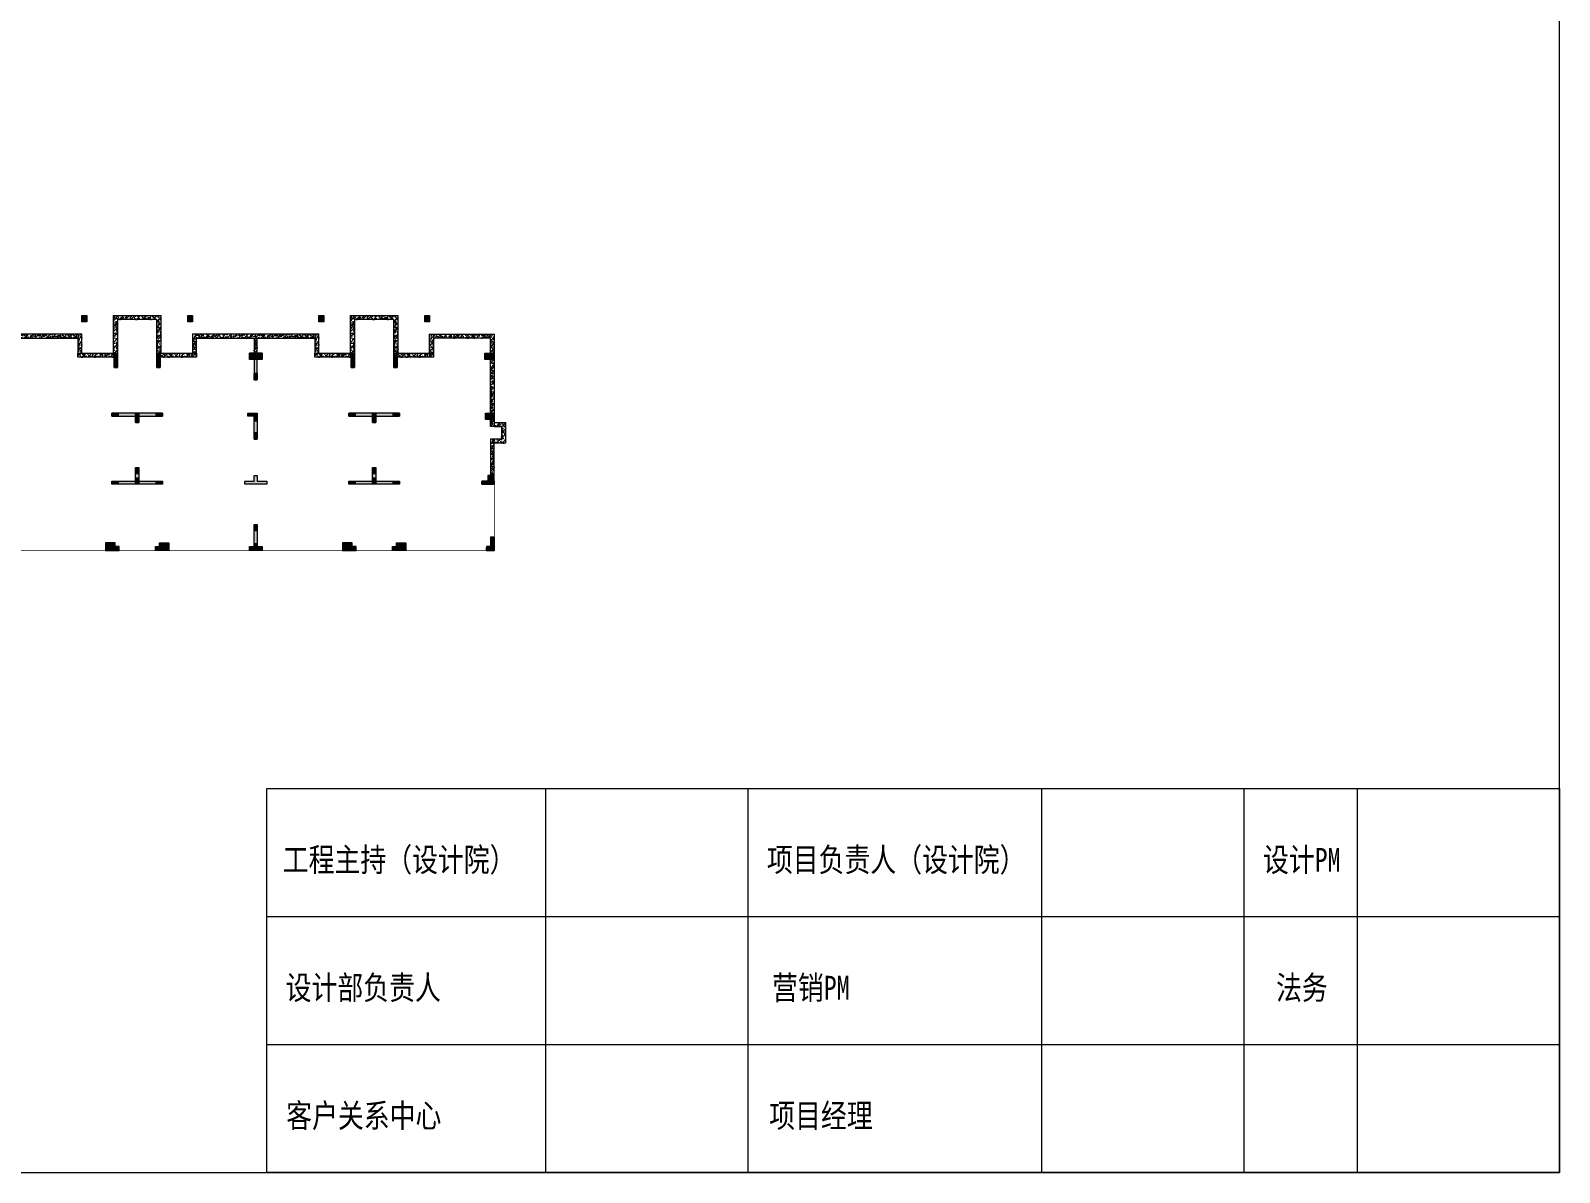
# Model space of a CAD drawing. Extents: x -264757 to 1033689, y 4049843 to 4347093.
# Drawn here: x -10533 to 86229, y 4049843 to 4122128 of the extents above; entities that cross this region are included whole.
import ezdxf

# ---------------------------------------------------------------- set-up
doc = ezdxf.new("R2010")
doc.units = 0
doc.header["$LTSCALE"] = 1000
doc.header["$MEASUREMENT"] = 0
doc.linetypes.add('DASH', pattern=[0.35, 0.25, -0.1])
doc.layers.add('无关图层', color=8, linetype='Continuous', lineweight=0)
doc.layers.add('车位归属楼栋范围线', color=7, linetype='Continuous', true_color=0x19e6c7)
doc.styles.add('黑体', font='simhei.ttf')
pattern_1 = [(50, (-26382.83, 4089208.94), (358.63, -31.376), [37.5, -412.5]), (355, (-26382.83, 4089208.94), (-69.3757, 376.096), [30, -330]), (100.4514, (-26352.94, 4089206.33), (289.2547, 344.7198), [31.87, -350.571]), (46.1842, (-26382.83, 4089308.94), (533.6205, -82.7595), [56.25, -618.75]), (96.6356, (-26338.36, 4089302.05), (467.3314, 487.059), [47.805, -525.8565]), (351.1842, (-26382.8, 4089308.94), (467.331, 487.059), [45, -495]), (21, (-26332.83, 4089283.94), (298.4535, -201.3094), [37.5, -412.5]), (326, (-26332.83, 4089283.94), (121.6577, 362.575), [30, -330]), (71.4514, (-26307.96, 4089267.17), (420.1113, 161.2652), [31.87, -350.571]), (37.5, (-26382.83, 4089208.94), (6.07993, 166.44693), [0, -326, 0, -335, 0, -331.25]), (7.5, (-26382.83, 4089208.94), (131.5348, 197.20586), [0, -191, 0, -318.5, 0, -126.25]), (327.5, (-26494.33, 4089208.94), (266.9112, -11.27744), [0, -125, 0, -390, 0, -517.5]), (317.5, (-26544.33, 4089208.94), (291.5931, 50.0525), [0, -162.5, 0, -259, 0, -367.5]), (45, (-26382.83, 4089208.94), (-176.7767, 176.7767), [])]
pattern_2 = [(50, (-765047.4, 3960926.72), (358.63009, -31.37607), [37.5, -412.5]), (355, (-765047.4, 3960926.72), (-69.37567, 376.09607), [30, -330]), (100.4514, (-765017.5, 3960924.1), (289.25469, 344.71977), [31.8701, -350.57106]), (46.1842, (-765047.4, 3961026.7), (533.62052, -82.7595), [56.25, -618.75]), (96.6356, (-765002.9, 3961019.8), (467.33135, 487.05894), [47.80514, -525.8565]), (351.1842, (-765047.4, 3961026.7), (467.33097, 487.0593), [45, -495]), (21, (-764997.4, 3961001.72), (298.45353, -201.30945), [37.5, -412.5]), (326, (-764997.4, 3961001.72), (121.65767, 362.57502), [30, -330]), (71.4514, (-764972.52, 3960984.94), (420.11131, 161.26525), [31.8701, -350.57106]), (37.5, (-765047.39, 3960926.72), (6.079928, 166.446927), [0, -326, 0, -335, 0, -331.25]), (7.5, (-765047.39, 3960926.72), (131.53477, 197.205856), [0, -191, 0, -318.5, 0, -126.25]), (327.5, (-765158.89, 3960926.72), (266.911218, -11.277436), [0, -125, 0, -390, 0, -517.5]), (317.5, (-765208.9, 3960926.72), (291.593085, 50.05249), [0, -162.5, 0, -259, 0, -367.5]), (45, (-765047.4, 3960926.72), (-176.776695, 176.776695), [])]

msp = doc.modelspace()

# ---------------------------------------------------------------- hatches: boundary and pattern name
at = {"layer": '无关图层'}
for points in [[(-7282.5, 4104090.1), (-6982.5, 4104090.1), (-6982.5, 4103690.1), (-7282.5, 4103690.1)], [(-582.5, 4104090.1), (-282.5, 4104090.1), (-282.5, 4103690.1), (-582.5, 4103690.1)], [(7717.5, 4104091.2), (8017.5, 4104091.2), (8017.5, 4103691.2), (7717.5, 4103691.2)], [(14417.5, 4104091.2), (14717.5, 4104091.2), (14717.5, 4103691.2), (14417.5, 4103691.2)], [(-5232.9, 4101708.9), (-5032.9, 4101708.9), (-5032.9, 4100808.9), (-5232.9, 4100808.9)], [(-2532.7, 4101708.9), (-2332.7, 4101708.9), (-2332.7, 4100808.9), (-2532.7, 4100808.9)], [(3317.3, 4101708.9), (4117.3, 4101708.9), (4117.3, 4101308.9), (3317.3, 4101308.9)], [(9767.1, 4101708.9), (9967.1, 4101708.9), (9967.1, 4100808.9), (9767.1, 4100808.9)], [(12467.3, 4101708.9), (12667.3, 4101708.9), (12667.3, 4100808.9), (12467.3, 4100808.9)], [(18817.3, 4101308.9), (18217.3, 4101308.9), (18217.3, 4101708.9), (18817.3, 4101708.9)], [(3617.5, 4100008.9), (3817.5, 4100008.9), (3817.5, 4100408.9), (3617.5, 4100408.9)], [(3817.5, 4100408.9), (3617.5, 4100408.9), (3617.5, 4100008.9), (3817.5, 4100008.9)], [(3617.5, 4100408.9), (3817.5, 4100408.9), (3817.5, 4100008.9), (3617.5, 4100008.9)], [(3617.5, 4100008.9), (3617.5, 4100408.9), (3817.5, 4100408.9), (3817.5, 4100008.9)], [(-4982.3, 4097708.9), (-5382.3, 4097708.9), (-5382.3, 4097908.9), (-4982.3, 4097908.9)], [(-4982.3, 4097708.9), (-5382.3, 4097708.9), (-5382.3, 4097908.9), (-4982.3, 4097908.9)], [(-4982.3, 4097708.9), (-5382.3, 4097708.9), (-5382.3, 4097908.9), (-4982.3, 4097908.9)], [(-3882.5, 4097308.9), (-3882.5, 4097908.9), (-3682.5, 4097908.9), (-3682.5, 4097308.9)], [(-2582.3, 4097908.9), (-2182.3, 4097908.9), (-2182.3, 4097708.9), (-2582.3, 4097708.9)], [(-2582.3, 4097908.9), (-2182.3, 4097908.9), (-2182.3, 4097708.9), (-2582.3, 4097708.9)], [(-2582.3, 4097908.9), (-2182.3, 4097908.9), (-2182.3, 4097708.9), (-2582.3, 4097708.9)], [(3217.3, 4097908.9), (3817.3, 4097908.9), (3817.3, 4097408.9), (3617.3, 4097408.9), (3617.3, 4097708.9), (3217.3, 4097708.9)], [(10017.7, 4097708.9), (9617.7, 4097708.9), (9617.7, 4097908.9), (10017.7, 4097908.9)], [(10017.7, 4097708.9), (9617.7, 4097708.9), (9617.7, 4097908.9), (10017.7, 4097908.9)], [(10017.7, 4097708.9), (9617.7, 4097708.9), (9617.7, 4097908.9), (10017.7, 4097908.9)], [(11117.5, 4097308.9), (11117.5, 4097908.9), (11317.5, 4097908.9), (11317.5, 4097308.9)], [(12417.7, 4097908.9), (12817.7, 4097908.9), (12817.7, 4097708.9), (12417.7, 4097708.9)], [(12417.7, 4097908.9), (12817.7, 4097908.9), (12817.7, 4097708.9), (12417.7, 4097708.9)], [(12417.7, 4097908.9), (12817.7, 4097908.9), (12817.7, 4097708.9), (12417.7, 4097708.9)], [(18267.3, 4097508.9), (18267.3, 4097908.9), (18817.3, 4097908.9), (18817.3, 4097508.9), (18567.5, 4097508.9), (18567.5, 4097508.9)], [(3617.3, 4096258.9), (3817.3, 4096258.9), (3817.3, 4096658.9), (3617.3, 4096658.9)], [(-3882.5, 4094058.9), (-3882.5, 4094458.9), (-3682.5, 4094458.9), (-3682.5, 4094058.9)], [(11117.5, 4094058.9), (11117.5, 4094458.9), (11317.5, 4094458.9), (11317.5, 4094058.9)], [(-4982.5, 4093408.9), (-5382.5, 4093408.9), (-5382.5, 4093608.9), (-4982.5, 4093608.9)], [(-3882.5, 4093808.9), (-3682.5, 4093808.9), (-3682.5, 4093408.9), (-3882.5, 4093408.9)], [(-2582.5, 4093608.9), (-2182.5, 4093608.9), (-2182.5, 4093408.9), (-2582.5, 4093408.9)], [(3817.5, 4093608.9), (4417.5, 4093608.9), (4417.5, 4093408.9), (3017.5, 4093408.9), (3017.5, 4093608.9), (3617.5, 4093608.9), (3617.5, 4093958.9), (3817.5, 4093958.9)], [(10017.5, 4093408.9), (9617.5, 4093408.9), (9617.5, 4093608.9), (10017.5, 4093608.9)], [(11117.5, 4093808.9), (11317.5, 4093808.9), (11317.5, 4093408.9), (11117.5, 4093408.9)], [(12417.5, 4093608.9), (12817.5, 4093608.9), (12817.5, 4093408.9), (12417.5, 4093408.9)], [(18017.5, 4093408.9), (18817.5, 4093408.9), (18817.5, 4093958.9), (18417.5, 4093958.9), (18417.5, 4093608.9), (18017.5, 4093608.9)], [(3617.5, 4090858.9), (3817.5, 4090858.9), (3817.5, 4090458.9), (3617.5, 4090458.9)], [(3617.5, 4090458.9), (3617.5, 4090858.9), (3817.5, 4090858.9), (3817.5, 4090458.9)], [(-4932.1, 4089208.9), (-4932.1, 4089458.9), (-5182.1, 4089458.9), (-5182.1, 4089708.9), (-5382.1, 4089708.9), (-5782.1, 4089708.9), (-5782.1, 4089208.9), (-5382.1, 4089208.9)], [(-2632.5, 4089208.9), (-2632.5, 4089458.9), (-2382.5, 4089458.9), (-2382.5, 4089708.9), (-2182.5, 4089708.9), (-1782.5, 4089708.9), (-1782.5, 4089208.9), (-2182.5, 4089208.9)], [(3617.5, 4089458.9), (3617.5, 4089658.9), (3817.5, 4089658.9), (3817.5, 4089458.9), (4117.5, 4089458.9), (4117.5, 4089208.9), (3317.5, 4089208.9), (3317.5, 4089458.9)], [(10067.9, 4089208.9), (10067.9, 4089458.9), (9817.9, 4089458.9), (9817.9, 4089708.9), (9617.9, 4089708.9), (9217.9, 4089708.9), (9217.9, 4089208.9), (9617.9, 4089208.9)], [(12367.5, 4089208.9), (12367.5, 4089458.9), (12617.5, 4089458.9), (12617.5, 4089708.9), (12817.5, 4089708.9), (13217.5, 4089708.9), (13217.5, 4089208.9), (12817.5, 4089208.9)], [(18317.3, 4089458.9), (18317.3, 4089208.9), (18817.3, 4089208.9), (18817.3, 4090058.9), (18567.5, 4090058.9), (18567.5, 4089458.9)]]:
    msp.add_hatch(color=256, dxfattribs=at).paths.add_polyline_path(points)
h = msp.add_hatch(dxfattribs=at)
h.set_pattern_fill('ARMORED', color=256, scale=50, style=0)
h.set_pattern_definition([(50, (-11382.83, 4089208.94), (358.63, -31.376), [37.5, -412.5]), (355, (-11382.83, 4089208.94), (-69.376, 376.096), [30, -330]), (100.4514, (-11352.94, 4089206.33), (289.255, 344.72), [31.87, -350.571]), (46.1842, (-11382.83, 4089308.94), (533.62, -82.76), [56.25, -618.75]), (96.6356, (-11338.36, 4089302.05), (467.331, 487.059), [47.805, -525.856]), (351.1842, (-11382.8, 4089308.94), (467.331, 487.06), [45, -495]), (21, (-11332.83, 4089283.94), (298.4535, -201.3094), [37.5, -412.5]), (326, (-11332.83, 4089283.94), (121.658, 362.575), [30, -330]), (71.4514, (-11307.96, 4089267.17), (420.111, 161.265), [31.87, -350.571]), (37.5, (-11382.83, 4089208.94), (6.0799, 166.4469), [0, -326, 0, -335, 0, -331.25]), (7.5, (-11382.83, 4089208.94), (131.5348, 197.2059), [0, -191, 0, -318.5, 0, -126.25]), (327.5, (-11494.33, 4089208.94), (266.9112, -11.2774), [0, -125, 0, -390, 0, -517.5]), (317.5, (-11544.33, 4089208.94), (291.593, 50.0525), [0, -162.5, 0, -259, 0, -367.5]), (45, (-11382.83, 4089208.94), (-176.7767, 176.7767), [])])
h.paths.add_polyline_path([(-5282.7, 4101708.9), (-5282.9, 4104088.9), (-2282.7, 4104088.9), (-2282.7, 4101708.9), (-2532.7, 4101708.9), (-2532.9, 4103838.9), (-5032.7, 4103838.9), (-5032.7, 4101708.9)])
h = msp.add_hatch(dxfattribs=at)
h.set_pattern_fill('ARMORED', color=256, scale=50, style=0)
h.set_pattern_definition([(50, (3617.17, 4089208.94), (358.63, -31.376), [37.5, -412.5]), (355, (3617.17, 4089208.94), (-69.376, 376.096), [30, -330]), (100.4514, (3647.06, 4089206.33), (289.255, 344.72), [31.87, -350.571]), (46.1842, (3617.17, 4089308.94), (533.62, -82.76), [56.25, -618.75]), (96.6356, (3661.64, 4089302.05), (467.331, 487.059), [47.805, -525.856]), (351.1842, (3617.2, 4089308.94), (467.331, 487.06), [45, -495]), (21, (3667.17, 4089283.94), (298.4535, -201.3094), [37.5, -412.5]), (326, (3667.17, 4089283.94), (121.658, 362.575), [30, -330]), (71.4514, (3692.04, 4089267.17), (420.111, 161.265), [31.87, -350.571]), (37.5, (3617.17, 4089208.94), (6.0799, 166.4469), [0, -326, 0, -335, 0, -331.25]), (7.5, (3617.17, 4089208.94), (131.5348, 197.2059), [0, -191, 0, -318.5, 0, -126.25]), (327.5, (3505.67, 4089208.94), (266.9112, -11.2774), [0, -125, 0, -390, 0, -517.5]), (317.5, (3455.67, 4089208.94), (291.593, 50.0525), [0, -162.5, 0, -259, 0, -367.5]), (45, (3617.17, 4089208.94), (-176.7767, 176.7767), [])])
h.paths.add_polyline_path([(9717.3, 4101708.9), (9717.1, 4104088.9), (12717.3, 4104088.9), (12717.3, 4101708.9), (12467.3, 4101708.9), (12467.1, 4103838.9), (9967.3, 4103838.9), (9967.3, 4101708.9)])
h = msp.add_hatch(dxfattribs=at)
h.set_pattern_fill('ARMORED', color=256, scale=50, style=0)
h.set_pattern_definition(pattern_2)
h.paths.add_polyline_path([(-15282.5, 4101708.9), (-15032.5, 4101708.9), (-15032.5, 4102658.9), (-11382.5, 4102658.9), (-11382.5, 4101708.9), (-11182.5, 4101708.9), (-11182.5, 4102658.9), (-7532.5, 4102658.9), (-7532.5, 4101708.9), (-7282.5, 4101708.9), (-7282.5, 4102908.9), (-15282.5, 4102908.9)])
h = msp.add_hatch(dxfattribs=at)
h.set_pattern_fill('ARMORED', color=256, scale=50, style=0)
h.set_pattern_definition([(50, (-750047.4, 3960926.72), (358.63009, -31.37607), [37.5, -412.5]), (355, (-750047.4, 3960926.72), (-69.37567, 376.09607), [30, -330]), (100.4514, (-750017.5, 3960924.1), (289.25469, 344.71977), [31.8701, -350.57106]), (46.1842, (-750047.4, 3961026.7), (533.62052, -82.7595), [56.25, -618.75]), (96.6356, (-750002.9, 3961019.8), (467.33135, 487.05894), [47.80514, -525.8565]), (351.1842, (-750047.4, 3961026.7), (467.33097, 487.0593), [45, -495]), (21, (-749997.4, 3961001.72), (298.45353, -201.30945), [37.5, -412.5]), (326, (-749997.4, 3961001.72), (121.65767, 362.57502), [30, -330]), (71.4514, (-749972.52, 3960984.94), (420.11131, 161.26525), [31.8701, -350.57106]), (37.5, (-750047.39, 3960926.72), (6.079928, 166.446927), [0, -326, 0, -335, 0, -331.25]), (7.5, (-750047.39, 3960926.72), (131.53477, 197.205856), [0, -191, 0, -318.5, 0, -126.25]), (327.5, (-750158.89, 3960926.72), (266.911218, -11.277436), [0, -125, 0, -390, 0, -517.5]), (317.5, (-750208.9, 3960926.72), (291.593085, 50.05249), [0, -162.5, 0, -259, 0, -367.5]), (45, (-750047.4, 3960926.72), (-176.776695, 176.776695), [])])
h.paths.add_polyline_path([(-282.5, 4101708.9), (-32.5, 4101708.9), (-32.5, 4102658.9), (3617.5, 4102658.9), (3617.5, 4101708.9), (3817.5, 4101708.9), (3817.5, 4102658.9), (7467.5, 4102658.9), (7467.5, 4101708.9), (7717.5, 4101708.9), (7717.5, 4102908.9), (-282.5, 4102908.9)])
h = msp.add_hatch(dxfattribs=at)
h.set_pattern_fill('ARMORED', color=256, scale=50, style=0)
h.set_pattern_definition(pattern_2)
h.paths.add_polyline_path([(14717.3, 4101709), (14717.3, 4102909), (18817.5, 4102909), (18817.5, 4097058.9), (18567.5, 4097058.9), (18567.5, 4102659), (14967.5, 4102659), (14967.5, 4101709)])
h = msp.add_hatch(dxfattribs=at)
h.set_pattern_fill('ARMORED', color=256, scale=50, style=0)
h.set_pattern_definition([(50, (-11382.65, 4089208.94), (358.63, -31.376), [37.5, -412.5]), (355, (-11382.65, 4089208.94), (-69.376, 376.096), [30, -330]), (100.4514, (-11352.76, 4089206.33), (289.255, 344.72), [31.87, -350.571]), (46.1842, (-11382.65, 4089308.94), (533.62, -82.76), [56.25, -618.75]), (96.6356, (-11338.2, 4089302.05), (467.331, 487.059), [47.805, -525.856]), (351.184, (-11382.65, 4089308.94), (467.33, 487.06), [45, -495]), (21, (-11332.65, 4089283.94), (298.4535, -201.3094), [37.5, -412.5]), (326, (-11332.65, 4089283.94), (121.658, 362.575), [30, -330]), (71.4514, (-11307.77, 4089267.17), (420.111, 161.265), [31.87, -350.571]), (37.5, (-11382.65, 4089208.94), (6.0799, 166.4469), [0, -326, 0, -335, 0, -331.25]), (7.5, (-11382.65, 4089208.94), (131.5348, 197.2059), [0, -191, 0, -318.5, 0, -126.25]), (327.5, (-11494.15, 4089208.94), (266.9112, -11.2774), [0, -125, 0, -390, 0, -517.5]), (317.5, (-11544.15, 4089208.94), (291.593, 50.0525), [0, -162.5, 0, -259, 0, -367.5]), (45, (-11382.65, 4089208.94), (-176.7767, 176.7767), [])])
h.paths.add_polyline_path([(-7532.3, 4101708.9), (-5032.7, 4101708.9), (-5032.7, 4101458.9), (-7532.3, 4101458.9)])
h = msp.add_hatch(color=256, dxfattribs=at)
h.dxf.hatch_style = 1
h.paths.add_polyline_path([(-5232.9, 4101708.9), (-5232.9, 4101458.9), (-5232.9, 4100808.9), (-5032.9, 4100808.9), (-5032.9, 4101708.9)])
h = msp.add_hatch(color=256, dxfattribs=at)
h.dxf.hatch_style = 1
h.paths.add_polyline_path([(-2532.7, 4101708.9), (-2532.7, 4101458.9), (-2532.7, 4100808.9), (-2332.7, 4100808.9), (-2332.7, 4101708.9)])
h = msp.add_hatch(dxfattribs=at)
h.set_pattern_fill('ARMORED', color=256, scale=50, style=0)
h.set_pattern_definition([(50, (-5883, 4089208.94), (358.63, -31.376), [37.5, -412.5]), (355, (-5883, 4089208.94), (-69.376, 376.096), [30, -330]), (100.4514, (-5853.13, 4089206.33), (289.255, 344.72), [31.87, -350.571]), (46.1842, (-5883, 4089308.94), (533.62, -82.76), [56.25, -618.75]), (96.6356, (-5838.54, 4089302.04), (467.331, 487.059), [47.805, -525.856]), (351.184, (-5883, 4089308.94), (467.33, 487.06), [45, -495]), (21, (-5833, 4089283.94), (298.4535, -201.3094), [37.5, -412.5]), (326, (-5833, 4089283.94), (121.658, 362.575), [30, -330]), (71.4514, (-5808.14, 4089267.17), (420.111, 161.265), [31.87, -350.571]), (37.5, (-5883.01, 4089208.94), (6.0799, 166.4469), [0, -326, 0, -335, 0, -331.25]), (7.5, (-5883.01, 4089208.94), (131.5348, 197.2059), [0, -191, 0, -318.5, 0, -126.25]), (327.5, (-5994.51, 4089208.94), (266.9112, -11.2774), [0, -125, 0, -390, 0, -517.5]), (317.5, (-6044.5, 4089208.94), (291.593, 50.0525), [0, -162.5, 0, -259, 0, -367.5]), (45, (-5883, 4089208.94), (-176.7767, 176.7767), [])])
h.paths.add_polyline_path([(-2532.7, 4101708.9), (-33.1, 4101708.9), (-33.1, 4101458.9), (-2532.7, 4101458.9)])
h = msp.add_hatch(color=256, dxfattribs=at)
h.dxf.hatch_style = 1
h.paths.add_polyline_path([(3617.3, 4100008.9), (3817.3, 4100008.9), (3817.3, 4101458.9), (4117.3, 4101458.9), (4117.3, 4101708.9), (3317.3, 4101708.9), (3317.3, 4101458.9), (3617.3, 4101458.9)])
h = msp.add_hatch(dxfattribs=at)
h.set_pattern_fill('ARMORED', color=256, scale=50, style=0)
h.set_pattern_definition([(50, (3617.17, 4089208.9), (358.63, -31.376), [37.5, -412.5]), (355, (3617.17, 4089208.9), (-69.376, 376.096), [30, -330]), (100.4514, (3647.06, 4089206.3), (289.255, 344.72), [31.87, -350.571]), (46.1842, (3617.17, 4089308.9), (533.62, -82.76), [56.25, -618.75]), (96.6356, (3661.64, 4089302), (467.331, 487.059), [47.805, -525.856]), (351.184, (3617.17, 4089308.9), (467.33, 487.06), [45, -495]), (21, (3667.17, 4089283.9), (298.4535, -201.3094), [37.5, -412.5]), (326, (3667.17, 4089283.9), (121.658, 362.575), [30, -330]), (71.4514, (3692.04, 4089267.13), (420.111, 161.265), [31.87, -350.571]), (37.5, (3617.17, 4089208.91), (6.0799, 166.4469), [0, -326, 0, -335, 0, -331.25]), (7.5, (3617.17, 4089208.9), (131.5348, 197.2059), [0, -191, 0, -318.5, 0, -126.25]), (327.5, (3505.67, 4089208.91), (266.9112, -11.2774), [0, -125, 0, -390, 0, -517.5]), (317.5, (3455.67, 4089208.9), (291.593, 50.0525), [0, -162.5, 0, -259, 0, -367.5]), (45, (3617.17, 4089208.9), (-176.7767, 176.7767), [])])
h.paths.add_polyline_path([(7467.5, 4101708.9), (9967.1, 4101708.9), (9967.1, 4101458.9), (7467.5, 4101458.9)])
h = msp.add_hatch(color=256, dxfattribs=at)
h.dxf.hatch_style = 1
h.paths.add_polyline_path([(9767.1, 4101708.9), (9767.1, 4101458.9), (9767.1, 4100808.9), (9967.1, 4100808.9), (9967.1, 4101708.9)])
h = msp.add_hatch(color=256, dxfattribs=at)
h.dxf.hatch_style = 1
h.paths.add_polyline_path([(12467.3, 4101708.9), (12467.3, 4101458.9), (12467.3, 4100808.9), (12667.3, 4100808.9), (12667.3, 4101708.9)])
h = msp.add_hatch(dxfattribs=at)
h.set_pattern_fill('ARMORED', color=256, scale=50, style=0)
h.set_pattern_definition([(50, (9166.8, 4089208.9), (358.63, -31.376), [37.5, -412.5]), (355, (9166.8, 4089208.9), (-69.376, 376.096), [30, -330]), (100.4514, (9196.7, 4089206.3), (289.255, 344.72), [31.87, -350.571]), (46.1842, (9166.8, 4089308.9), (533.62, -82.76), [56.25, -618.75]), (96.6356, (9211.3, 4089302), (467.331, 487.059), [47.805, -525.856]), (351.184, (9166.8, 4089308.9), (467.33, 487.06), [45, -495]), (21, (9216.8, 4089283.9), (298.4535, -201.3094), [37.5, -412.5]), (326, (9216.8, 4089283.9), (121.658, 362.575), [30, -330]), (71.4514, (9241.68, 4089267.13), (420.111, 161.265), [31.87, -350.571]), (37.5, (9166.8, 4089208.9), (6.0799, 166.4469), [0, -326, 0, -335, 0, -331.25]), (7.5, (9166.8, 4089208.9), (131.5348, 197.2059), [0, -191, 0, -318.5, 0, -126.25]), (327.5, (9055.3, 4089208.9), (266.9112, -11.2774), [0, -125, 0, -390, 0, -517.5]), (317.5, (9005.3, 4089208.9), (291.593, 50.0525), [0, -162.5, 0, -259, 0, -367.5]), (45, (9166.8, 4089208.9), (-176.7767, 176.7767), [])])
h.paths.add_polyline_path([(12467.3, 4101708.9), (14966.8, 4101708.9), (14966.8, 4101458.9), (12467.3, 4101458.9)])
h = msp.add_hatch(color=256, dxfattribs=at)
h.dxf.hatch_style = 1
h.paths.add_polyline_path([(-3882.5, 4097708.9), (-3882.5, 4097308.9), (-3682.5, 4097308.9), (-3682.5, 4097708.9), (-2182.5, 4097708.9), (-2182.5, 4097908.9), (-2532.5, 4097908.9), (-2532.5, 4097908.9), (-5032.5, 4097908.9), (-5032.5, 4097908.9), (-5382.5, 4097908.9), (-5382.5, 4097708.9)])
h = msp.add_hatch(color=256, dxfattribs=at)
h.dxf.hatch_style = 1
h.paths.add_polyline_path([(3817.5, 4096258.9), (3617.5, 4096258.9), (3617.3, 4097708.9), (3217.3, 4097708.9), (3217.3, 4097908.9), (3817.5, 4097908.9)])
h = msp.add_hatch(color=256, dxfattribs=at)
h.dxf.hatch_style = 1
h.paths.add_polyline_path([(11117.5, 4097708.9), (11117.5, 4097308.9), (11317.5, 4097308.9), (11317.5, 4097708.9), (12817.5, 4097708.9), (12817.5, 4097908.9), (12467.5, 4097908.9), (12467.5, 4097908.9), (9967.5, 4097908.9), (9967.5, 4097908.9), (9617.5, 4097908.9), (9617.5, 4097708.9)])
h = msp.add_hatch(dxfattribs=at)
h.set_pattern_fill('ARMORED', color=256, scale=50, style=0)
h.set_pattern_definition(pattern_1)
h.paths.add_polyline_path([(19517.5, 4097308.9), (18817.5, 4097308.9), (18817.5, 4097058.9), (19267.5, 4097058.9), (19267.5, 4096258.9), (18817.5, 4096258.9), (18817.5, 4096008.9), (19517.5, 4096008.9)])
h = msp.add_hatch(dxfattribs=at)
h.set_pattern_fill('ARMORED', color=256, scale=50, style=0)
h.set_pattern_definition(pattern_1)
h.paths.add_polyline_path([(18817.5, 4096258.9), (18567.5, 4096258.9), (18567.5, 4093408.9), (18817.5, 4093408.9)])
h = msp.add_hatch(color=256, dxfattribs=at)
h.dxf.hatch_style = 1
h.paths.add_polyline_path([(-5382.5, 4093608.9), (-3882.5, 4093608.9), (-3882.5, 4094458.9), (-3682.5, 4094458.9), (-3682.5, 4093608.9), (-2182.5, 4093608.9), (-2182.5, 4093408.9), (-5382.5, 4093408.9)])
h = msp.add_hatch(color=256, dxfattribs=at)
h.dxf.hatch_style = 1
h.paths.add_polyline_path([(9617.5, 4093608.9), (11117.5, 4093608.9), (11117.5, 4094458.9), (11317.5, 4094458.9), (11317.5, 4093608.9), (12817.5, 4093608.9), (12817.5, 4093408.9), (9617.5, 4093408.9)])
h = msp.add_hatch(color=256, dxfattribs=at)
h.dxf.hatch_style = 1
h.paths.add_polyline_path([(3017.5, 4093608.9), (3617.5, 4093608.9), (3617.5, 4093958.9), (3817.5, 4093958.9), (3817.5, 4093608.9), (4417.5, 4093608.9), (4417.5, 4093408.9), (3017.5, 4093408.9)])
h = msp.add_hatch(color=256, dxfattribs=at)
h.dxf.hatch_style = 1
h.paths.add_polyline_path([(18017.5, 4093608.9), (18817.5, 4093608.9), (18817.5, 4093408.9), (18017.5, 4093408.9)])
h = msp.add_hatch(color=256, dxfattribs=at)
h.dxf.hatch_style = 1
h.paths.add_polyline_path([(3317.5, 4089458.9), (3617.5, 4089458.9), (3617.5, 4090858.9), (3817.5, 4090858.9), (3817.5, 4089458.9), (4117.5, 4089458.9), (4117.5, 4089208.9), (3317.5, 4089208.9)])
h = msp.add_hatch(color=256, dxfattribs=at)
h.dxf.hatch_style = 1
h.paths.add_polyline_path([(-4932.1, 4089208.9), (-4932.1, 4089458.9), (-5182.1, 4089458.9), (-5182.1, 4089708.9), (-5382.1, 4089708.9), (-5382.1, 4089408.9), (-5782.1, 4089408.9), (-5782.1, 4089208.9), (-5382.1, 4089208.9)])
h = msp.add_hatch(color=256, dxfattribs=at)
h.dxf.hatch_style = 1
h.paths.add_polyline_path([(-2632.5, 4089208.9), (-2632.5, 4089408.9), (-2382.5, 4089408.9), (-2382.5, 4089708.9), (-2182.5, 4089708.9), (-1782.5, 4089708.9), (-1782.5, 4089208.9), (-2182.5, 4089208.9)])
h = msp.add_hatch(color=256, dxfattribs=at)
h.dxf.hatch_style = 1
h.paths.add_polyline_path([(10067.9, 4089208.9), (10067.9, 4089458.9), (9817.9, 4089458.9), (9817.9, 4089708.9), (9617.9, 4089708.9), (9617.9, 4089408.9), (9217.9, 4089408.9), (9217.9, 4089208.9), (9617.9, 4089208.9)])
h = msp.add_hatch(color=256, dxfattribs=at)
h.dxf.hatch_style = 1
h.paths.add_polyline_path([(12367.5, 4089208.9), (12367.5, 4089408.9), (12617.5, 4089408.9), (12617.5, 4089708.9), (12817.5, 4089708.9), (13217.5, 4089708.9), (13217.5, 4089208.9), (12817.5, 4089208.9)])
h = msp.add_hatch(color=256, dxfattribs=at)
h.dxf.hatch_style = 1
h.paths.add_polyline_path([(18617.3, 4090058.9), (18817.3, 4090058.9), (18817.3, 4089208.9), (18317.3, 4089208.9), (18317.3, 4089408.9), (18617.3, 4089408.9)])

# ---------------------------------------------------------------- linework, layer by layer
for p, q in [((86229.1, 4049842.9), (86229.1, 4347092.9)), ((4420.7, 4074142.9), (86229.1, 4074142.9)), ((4420.7, 4074142.9), (86229.1, 4074142.9)), ((4420.7, 4049842.9), (4420.7, 4074142.9)), ((22063.6, 4074142.9), (22063.6, 4049842.9)), ((34873.3, 4074142.9), (34873.3, 4049842.9)), ((53449.9, 4074142.9), (53449.9, 4049842.9)), ((66259.6, 4074142.9), (66259.6, 4049842.9)), ((73419.3, 4074142.9), (73419.3, 4049842.9)), ((86229.1, 4074142.9), (86229.1, 4049842.9)), ((4420.7, 4066042.9), (86229.1, 4066042.9)), ((4420.7, 4057942.9), (86229.1, 4057942.9)), ((-124020.9, 4049842.9), (86229.1, 4049842.9)), ((86229.1, 4049842.9), (4420.7, 4049842.9))]:
    msp.add_line(p, q, dxfattribs=at)
for points in [[(-7282.5, 4104090.1), (-6982.5, 4104090.1), (-6982.5, 4103690.1), (-7282.5, 4103690.1)], [(-5282.7, 4101708.9), (-5282.9, 4104088.9), (-2282.7, 4104088.9), (-2282.7, 4101708.9), (-2532.7, 4101708.9), (-2532.9, 4103838.9), (-5032.7, 4103838.9), (-5032.7, 4101708.9)], [(-582.5, 4104090.1), (-282.5, 4104090.1), (-282.5, 4103690.1), (-582.5, 4103690.1)], [(7717.5, 4104091.2), (8017.5, 4104091.2), (8017.5, 4103691.2), (7717.5, 4103691.2)], [(9717.3, 4101708.9), (9717.1, 4104088.9), (12717.3, 4104088.9), (12717.3, 4101708.9), (12467.3, 4101708.9), (12467.1, 4103838.9), (9967.3, 4103838.9), (9967.3, 4101708.9)], [(14417.5, 4104091.2), (14717.5, 4104091.2), (14717.5, 4103691.2), (14417.5, 4103691.2)], [(-15282.5, 4101708.9), (-15032.5, 4101708.9), (-15032.5, 4102658.9), (-11382.5, 4102658.9), (-11382.5, 4101708.9), (-11182.5, 4101708.9), (-11182.5, 4102658.9), (-7532.5, 4102658.9), (-7532.5, 4101708.9), (-7282.5, 4101708.9), (-7282.5, 4102908.9), (-15282.5, 4102908.9)], [(-282.5, 4101708.9), (-32.5, 4101708.9), (-32.5, 4102658.9), (3617.5, 4102658.9), (3617.5, 4101708.9), (3817.5, 4101708.9), (3817.5, 4102658.9), (7467.5, 4102658.9), (7467.5, 4101708.9), (7717.5, 4101708.9), (7717.5, 4102908.9), (-282.5, 4102908.9)], [(14717.3, 4101709), (14717.3, 4102909), (18817.5, 4102909), (18817.5, 4097058.9), (18567.5, 4097058.9), (18567.5, 4102659), (14967.5, 4102659), (14967.5, 4101709)], [(-7532.3, 4101708.9), (-5032.7, 4101708.9), (-5032.7, 4101458.9), (-7532.3, 4101458.9)], [(-5232.9, 4101708.9), (-5232.9, 4101458.9), (-5232.9, 4101458.9), (-5232.9, 4100808.9), (-5032.9, 4100808.9), (-5032.9, 4101708.9)], [(-5232.9, 4101708.9), (-5032.9, 4101708.9), (-5032.9, 4100808.9), (-5232.9, 4100808.9)], [(-2532.7, 4101708.9), (-2532.7, 4101458.9), (-2532.7, 4101458.9), (-2532.7, 4100808.9), (-2332.7, 4100808.9), (-2332.7, 4101708.9)], [(-2532.7, 4101708.9), (-2332.7, 4101708.9), (-2332.7, 4100808.9), (-2532.7, 4100808.9)], [(-2532.5, 4101708.9), (-33.1, 4101708.9), (-33.1, 4101458.9), (-2532.5, 4101458.9)], [(3317.3, 4101708.9), (4117.3, 4101708.9), (4117.3, 4101308.9), (3317.3, 4101308.9)], [(7467.5, 4101708.9), (9967.1, 4101708.9), (9967.1, 4101458.9), (7467.5, 4101458.9)], [(9767.1, 4101708.9), (9767.1, 4101458.9), (9767.1, 4101458.9), (9767.1, 4100808.9), (9967.1, 4100808.9), (9967.1, 4101708.9)], [(9767.1, 4101708.9), (9967.1, 4101708.9), (9967.1, 4100808.9), (9767.1, 4100808.9)], [(12467.3, 4101708.9), (12467.3, 4101458.9), (12467.3, 4101458.9), (12467.3, 4100808.9), (12667.3, 4100808.9), (12667.3, 4101708.9)], [(12467.3, 4101708.9), (12667.3, 4101708.9), (12667.3, 4100808.9), (12467.3, 4100808.9)], [(12467.3, 4101708.9), (14966.8, 4101708.9), (14966.8, 4101458.9), (12467.3, 4101458.9)], [(18817.3, 4101308.9), (18217.3, 4101308.9), (18217.3, 4101708.9), (18817.3, 4101708.9)], [(3617.5, 4100008.9), (3817.5, 4100008.9), (3817.5, 4100408.9), (3617.5, 4100408.9)], [(3817.5, 4100408.9), (3617.5, 4100408.9), (3617.5, 4100008.9), (3817.5, 4100008.9)], [(3617.5, 4100408.9), (3817.5, 4100408.9), (3817.5, 4100008.9), (3617.5, 4100008.9)], [(3617.5, 4100008.9), (3617.5, 4100408.9), (3817.5, 4100408.9), (3817.5, 4100008.9)], [(-2532.5, 4097908.9), (-2532.5, 4097908.9), (-5032.5, 4097908.9), (-5032.5, 4097908.9), (-5382.5, 4097908.9), (-5382.5, 4097708.9), (-3882.5, 4097708.9), (-3882.5, 4097308.9), (-3682.5, 4097308.9), (-3682.5, 4097708.9), (-2182.5, 4097708.9), (-2182.5, 4097908.9)], [(-4982.3, 4097708.9), (-5382.3, 4097708.9), (-5382.3, 4097908.9), (-4982.3, 4097908.9)], [(-4982.3, 4097708.9), (-5382.3, 4097708.9), (-5382.3, 4097908.9), (-4982.3, 4097908.9)], [(-4982.3, 4097708.9), (-5382.3, 4097708.9), (-5382.3, 4097908.9), (-4982.3, 4097908.9)], [(-3882.5, 4097308.9), (-3882.5, 4097908.9), (-3682.5, 4097908.9), (-3682.5, 4097308.9)], [(-2582.3, 4097908.9), (-2182.3, 4097908.9), (-2182.3, 4097708.9), (-2582.3, 4097708.9)], [(-2582.3, 4097908.9), (-2182.3, 4097908.9), (-2182.3, 4097708.9), (-2582.3, 4097708.9)], [(-2582.3, 4097908.9), (-2182.3, 4097908.9), (-2182.3, 4097708.9), (-2582.3, 4097708.9)], [(3817.5, 4096258.9), (3617.5, 4096258.9), (3617.3, 4097708.9), (3217.3, 4097708.9), (3217.3, 4097908.9), (3217.3, 4097908.9), (3817.5, 4097908.9)], [(3217.3, 4097908.9), (3817.3, 4097908.9), (3817.3, 4097408.9), (3617.3, 4097408.9), (3617.3, 4097708.9), (3217.3, 4097708.9)], [(12467.5, 4097908.9), (12467.5, 4097908.9), (9967.5, 4097908.9), (9967.5, 4097908.9), (9617.5, 4097908.9), (9617.5, 4097708.9), (11117.5, 4097708.9), (11117.5, 4097308.9), (11317.5, 4097308.9), (11317.5, 4097708.9), (12817.5, 4097708.9), (12817.5, 4097908.9)], [(10017.7, 4097708.9), (9617.7, 4097708.9), (9617.7, 4097908.9), (10017.7, 4097908.9)], [(10017.7, 4097708.9), (9617.7, 4097708.9), (9617.7, 4097908.9), (10017.7, 4097908.9)], [(10017.7, 4097708.9), (9617.7, 4097708.9), (9617.7, 4097908.9), (10017.7, 4097908.9)], [(11117.5, 4097308.9), (11117.5, 4097908.9), (11317.5, 4097908.9), (11317.5, 4097308.9)], [(12417.7, 4097908.9), (12817.7, 4097908.9), (12817.7, 4097708.9), (12417.7, 4097708.9)], [(12417.7, 4097908.9), (12817.7, 4097908.9), (12817.7, 4097708.9), (12417.7, 4097708.9)], [(12417.7, 4097908.9), (12817.7, 4097908.9), (12817.7, 4097708.9), (12417.7, 4097708.9)], [(18267.3, 4097508.9), (18267.3, 4097908.9), (18817.3, 4097908.9), (18817.3, 4097508.9), (18567.5, 4097508.9), (18567.5, 4097508.9)], [(3617.3, 4096258.9), (3817.3, 4096258.9), (3817.3, 4096658.9), (3617.3, 4096658.9)], [(18567.5, 4093408.9), (18817.5, 4093408.9), (18817.5, 4096258.9), (18567.5, 4096258.9)], [(-5382.5, 4093608.9), (-3882.5, 4093608.9), (-3882.5, 4094458.9), (-3682.5, 4094458.9), (-3682.5, 4093608.9), (-2182.5, 4093608.9), (-2182.5, 4093408.9), (-5382.5, 4093408.9)], [(-3882.5, 4094058.9), (-3882.5, 4094458.9), (-3682.5, 4094458.9), (-3682.5, 4094058.9)], [(9617.5, 4093608.9), (11117.5, 4093608.9), (11117.5, 4094458.9), (11317.5, 4094458.9), (11317.5, 4093608.9), (12817.5, 4093608.9), (12817.5, 4093408.9), (9617.5, 4093408.9)], [(11117.5, 4094058.9), (11117.5, 4094458.9), (11317.5, 4094458.9), (11317.5, 4094058.9)], [(-4982.5, 4093408.9), (-5382.5, 4093408.9), (-5382.5, 4093608.9), (-4982.5, 4093608.9)], [(-3882.5, 4093808.9), (-3682.5, 4093808.9), (-3682.5, 4093408.9), (-3882.5, 4093408.9)], [(-2582.5, 4093608.9), (-2182.5, 4093608.9), (-2182.5, 4093408.9), (-2582.5, 4093408.9)], [(3017.5, 4093608.9), (3617.5, 4093608.9), (3617.5, 4093958.9), (3817.5, 4093958.9), (3817.5, 4093608.9), (4417.5, 4093608.9), (4417.5, 4093408.9), (3017.5, 4093408.9)], [(3817.5, 4093608.9), (4417.5, 4093608.9), (4417.5, 4093408.9), (3017.5, 4093408.9), (3017.5, 4093608.9), (3617.5, 4093608.9), (3617.5, 4093958.9), (3817.5, 4093958.9)], [(10017.5, 4093408.9), (9617.5, 4093408.9), (9617.5, 4093608.9), (10017.5, 4093608.9)], [(11117.5, 4093808.9), (11317.5, 4093808.9), (11317.5, 4093408.9), (11117.5, 4093408.9)], [(12417.5, 4093608.9), (12817.5, 4093608.9), (12817.5, 4093408.9), (12417.5, 4093408.9)], [(18017.5, 4093408.9), (18817.5, 4093408.9), (18817.5, 4093958.9), (18417.5, 4093958.9), (18417.5, 4093608.9), (18017.5, 4093608.9)], [(18017.5, 4093608.9), (18817.5, 4093608.9), (18817.5, 4093408.9), (18017.5, 4093408.9)], [(3317.5, 4089458.9), (3617.5, 4089458.9), (3617.5, 4090858.9), (3817.5, 4090858.9), (3817.5, 4089458.9), (4117.5, 4089458.9), (4117.5, 4089208.9), (3317.5, 4089208.9)], [(3617.5, 4090858.9), (3817.5, 4090858.9), (3817.5, 4090458.9), (3617.5, 4090458.9)], [(3617.5, 4090458.9), (3617.5, 4090858.9), (3817.5, 4090858.9), (3817.5, 4090458.9)], [(-4932.1, 4089208.9), (-4932.1, 4089458.9), (-5182.1, 4089458.9), (-5182.1, 4089708.9), (-5382.1, 4089708.9), (-5382.1, 4089408.9), (-5782.1, 4089408.9), (-5782.1, 4089208.9), (-5382.1, 4089208.9)], [(-4932.1, 4089208.9), (-4932.1, 4089458.9), (-5182.1, 4089458.9), (-5182.1, 4089708.9), (-5382.1, 4089708.9), (-5382.1, 4089708.9), (-5782.1, 4089708.9), (-5782.1, 4089208.9), (-5382.1, 4089208.9)], [(-2632.5, 4089208.9), (-2632.5, 4089408.9), (-2382.5, 4089408.9), (-2382.5, 4089708.9), (-2182.5, 4089708.9), (-2182.5, 4089708.9), (-1782.5, 4089708.9), (-1782.5, 4089208.9), (-2182.5, 4089208.9)], [(-2632.5, 4089208.9), (-2632.5, 4089458.9), (-2382.5, 4089458.9), (-2382.5, 4089708.9), (-2182.5, 4089708.9), (-2182.5, 4089708.9), (-1782.5, 4089708.9), (-1782.5, 4089208.9), (-2182.5, 4089208.9)], [(3617.5, 4089458.9), (3617.5, 4089658.9), (3817.5, 4089658.9), (3817.5, 4089458.9), (4117.5, 4089458.9), (4117.5, 4089208.9), (3317.5, 4089208.9), (3317.5, 4089458.9)], [(10067.9, 4089208.9), (10067.9, 4089458.9), (9817.9, 4089458.9), (9817.9, 4089708.9), (9617.9, 4089708.9), (9617.9, 4089408.9), (9217.9, 4089408.9), (9217.9, 4089208.9), (9617.9, 4089208.9)], [(10067.9, 4089208.9), (10067.9, 4089458.9), (9817.9, 4089458.9), (9817.9, 4089708.9), (9617.9, 4089708.9), (9617.9, 4089708.9), (9217.9, 4089708.9), (9217.9, 4089208.9), (9617.9, 4089208.9)], [(12367.5, 4089208.9), (12367.5, 4089408.9), (12617.5, 4089408.9), (12617.5, 4089708.9), (12817.5, 4089708.9), (12817.5, 4089708.9), (13217.5, 4089708.9), (13217.5, 4089208.9), (12817.5, 4089208.9)], [(12367.5, 4089208.9), (12367.5, 4089458.9), (12617.5, 4089458.9), (12617.5, 4089708.9), (12817.5, 4089708.9), (12817.5, 4089708.9), (13217.5, 4089708.9), (13217.5, 4089208.9), (12817.5, 4089208.9)], [(18317.3, 4089208.9), (18317.3, 4089408.9), (18617.3, 4089408.9), (18617.3, 4090058.9), (18817.3, 4090058.9), (18817.3, 4089208.9)], [(18317.3, 4089458.9), (18317.3, 4089208.9), (18817.3, 4089208.9), (18817.3, 4090058.9), (18567.5, 4090058.9), (18567.5, 4089458.9)]]:
    msp.add_lwpolyline(points, close=True, dxfattribs=at)
at = {"layer": '无关图层', "ltscale": 0.5}
msp.add_lwpolyline([(3617.3, 4100008.9), (3817.3, 4100008.9), (3817.3, 4101458.9), (4117.3, 4101458.9), (4117.3, 4101708.9), (3317.3, 4101708.9), (3317.3, 4101458.9), (3617.3, 4101458.9)], close=True, dxfattribs=at)
at = {"layer": '无关图层'}
for points in [[(18817.5, 4097308.9), (19517.5, 4097308.9), (19517.5, 4096008.9), (18817.5, 4096008.9)], [(18817.5, 4097058.9), (19267.5, 4097058.9), (19267.5, 4096258.9), (18817.5, 4096258.9)]]:
    msp.add_lwpolyline(points, dxfattribs=at)
at = {"layer": '车位归属楼栋范围线', "linetype": 'DASH', "ltscale": 5, "const_width": 50}
msp.add_lwpolyline([(-26083.2, 4089208.9), (18817.3, 4089208.9), (18817.5, 4096008.9), (19517.5, 4096008.9), (19517.5, 4097308.9), (18817.5, 4097308.9), (18817.5, 4102909), (14717.3, 4102909), (14717.3, 4101709), (12717.3, 4101709), (12717.3, 4104088.9), (9717.1, 4104088.7), (9717.3, 4101708.9), (7717.5, 4101708.9), (7717.5, 4102908.9), (-282.5, 4102908.9), (-282.5, 4101708.9), (-2282.7, 4101708.9), (-2282.7, 4104088.9), (-5282.9, 4104088.7), (-5282.9, 4101708.9), (-7282.5, 4101708.9), (-7282.5, 4102908.9), (-15282.5, 4102908.9)], dxfattribs=at)

# ---------------------------------------------------------------- texts
at = {"layer": '无关图层', "style": '黑体', "width": 0.8}
for s, p in [('工程主持（设计院）', (5427.9, 4068889.3)), ('项目负责人（设计院）', (36069.4, 4068889.3)), ('设计PM', (67467.4, 4068889.3)), ('设计部负责人', (5611.8, 4060789.3)), ('营销PM', (36396.4, 4060789.3)), ('法务', (68293.3, 4060789.3)), ('客户关系中心', (5646.1, 4052689.3)), ('项目经理', (36218.8, 4052689.3))]:
    msp.add_text(s, height=1500, dxfattribs=at).set_placement(p)

doc.saveas('drawing.dxf')
